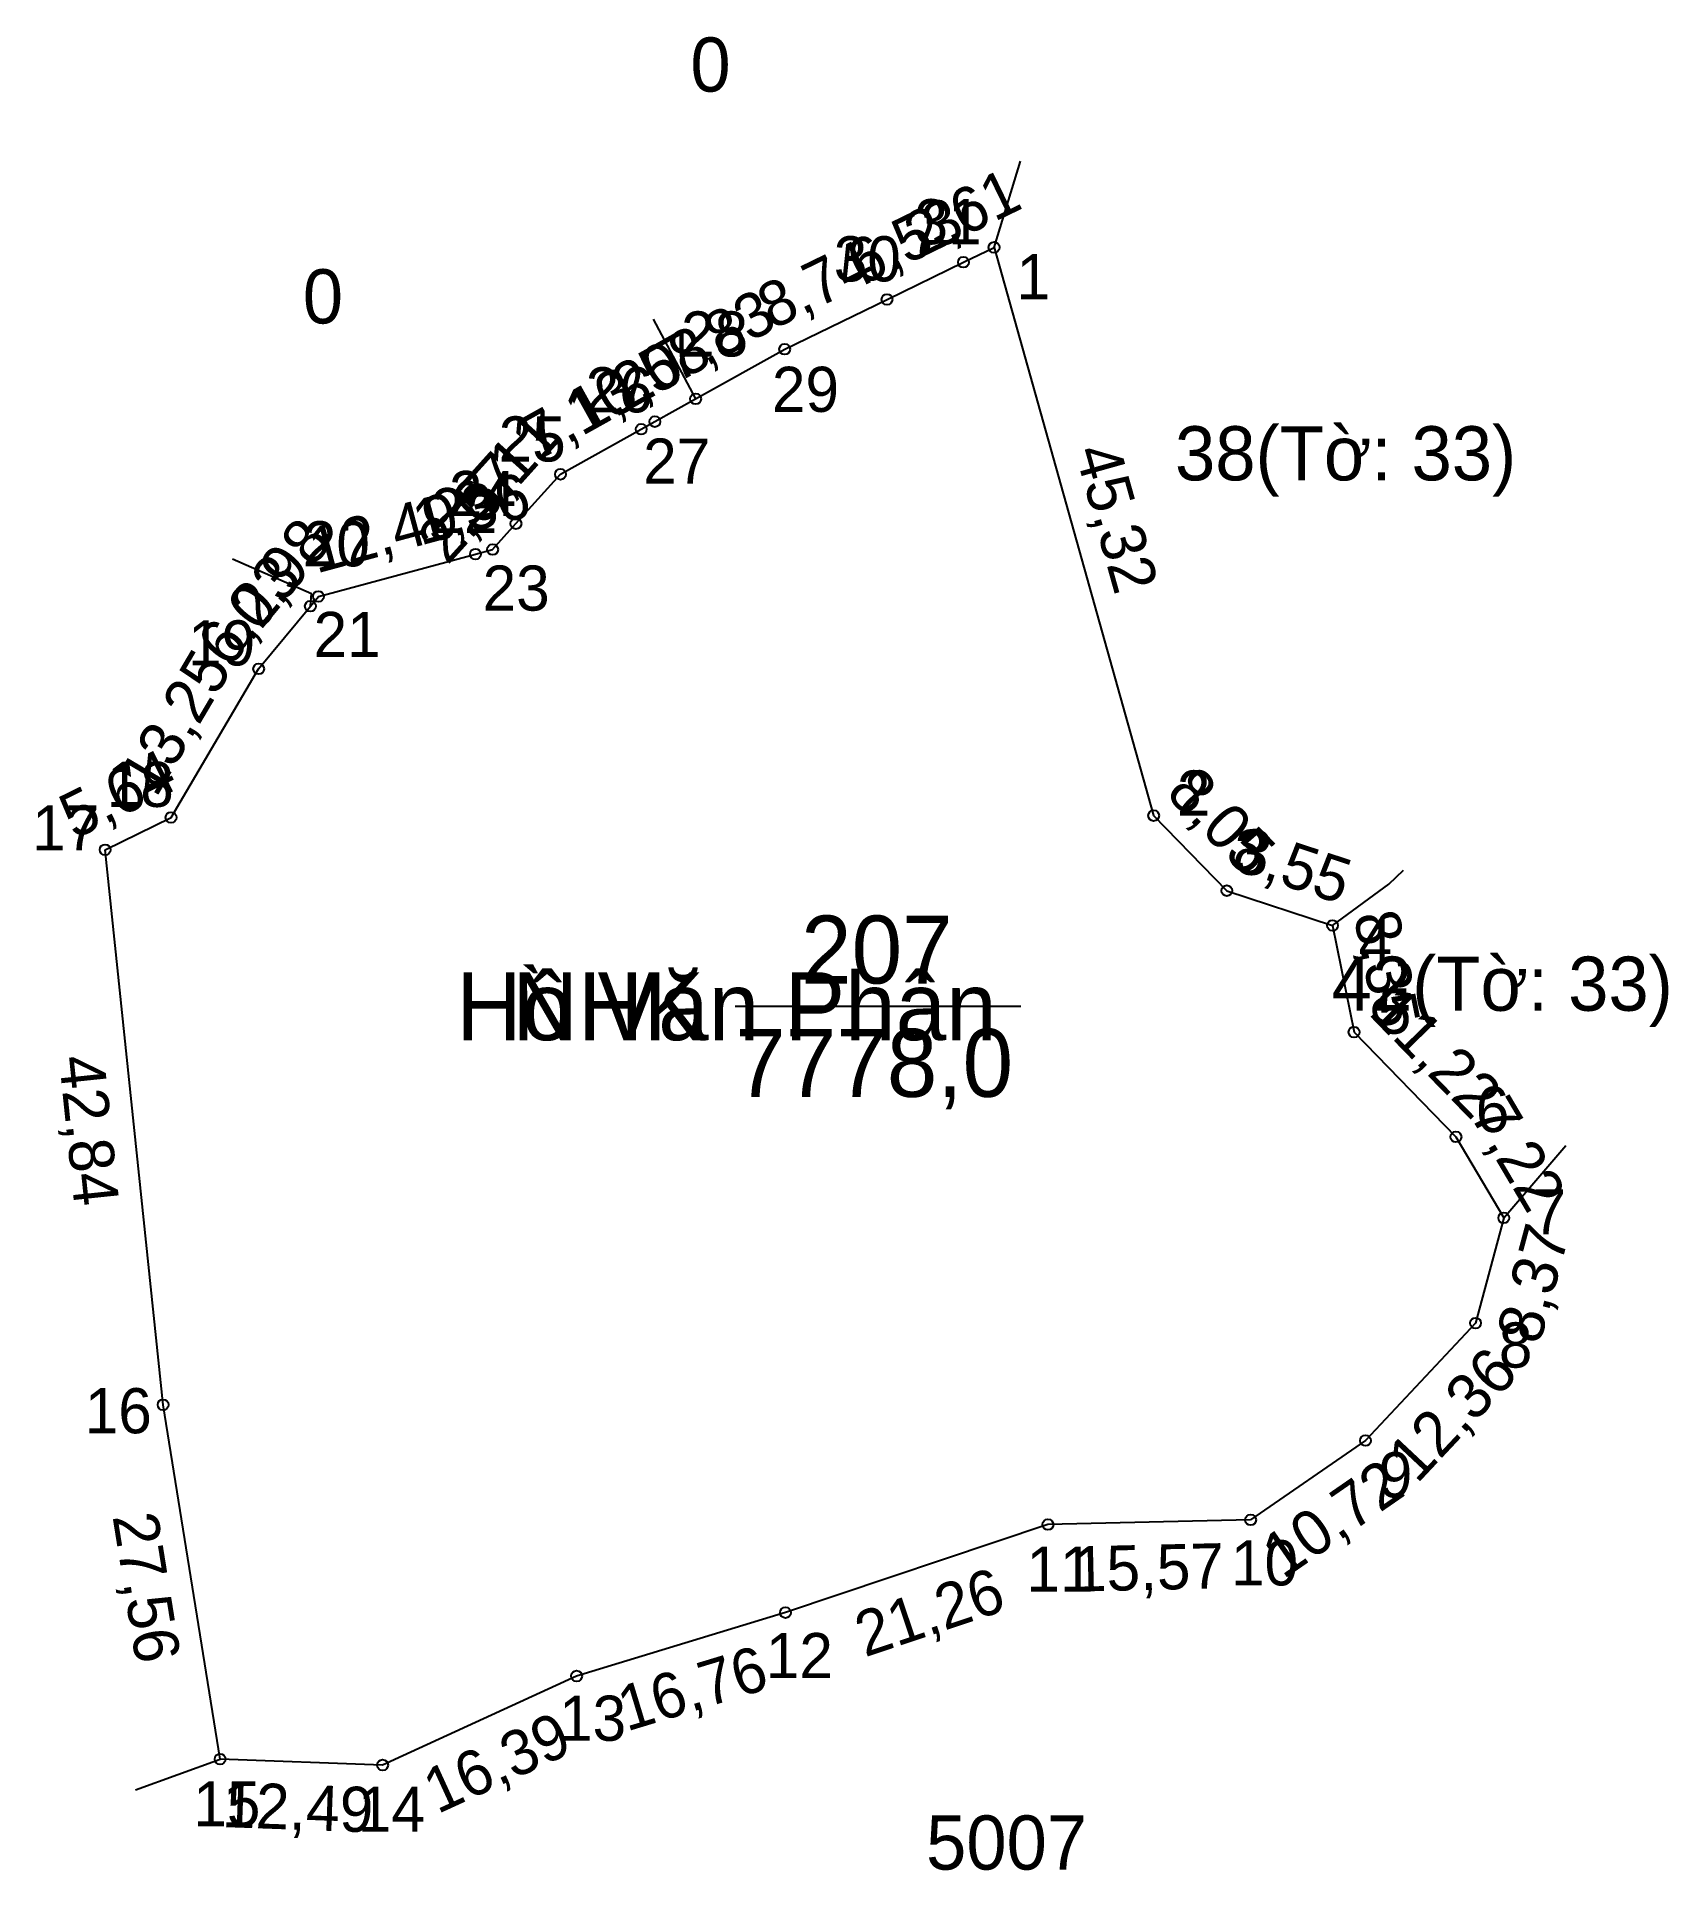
# Model space of a CAD drawing. Extents: x 548880 to 549005, y 1822995 to 1823136.
import ezdxf

# ---------------------------------------------------------------- set-up
doc = ezdxf.new("R2010")
doc.units = 0
for name, color, linetype in [('CanhThua', 7, 'Continuous'), ('ChieuDaiCanhThua', 7, 'Continuous'), ('MocDinhThua', 7, 'Continuous'), ('NhanDiaChinhThua', 7, 'Continuous'), ('NhanTuCan', 7, 'Continuous'), ('RauThua', 7, 'Continuous'), ('SoHieuDinhThua', 7, 'Continuous'), ('TenChuSuDung', 7, 'Continuous')]:
    doc.layers.add(name, color=color, linetype=linetype)

msp = doc.modelspace()

# ---------------------------------------------------------------- linework, layer by layer
at = {"layer": 'CanhThua'}
for p, q in [((548950.95, 1823118.4), (548953.3, 1823119.54)), ((548953.3, 1823119.54), (548965.56, 1823075.91)), ((548945.08, 1823115.54), (548950.95, 1823118.4)), ((548937.22, 1823111.72), (548945.08, 1823115.54)), ((548930.38, 1823107.91), (548937.22, 1823111.72)), ((548927.25, 1823106.16), (548930.38, 1823107.91)), ((548926.2, 1823105.58), (548927.25, 1823106.16)), ((548920, 1823102.12), (548926.2, 1823105.58)), ((548916.58, 1823098.33), (548920, 1823102.12)), ((548914.79, 1823096.34), (548916.58, 1823098.33)), ((548901.41, 1823092.74), (548913.47, 1823095.99)), ((548913.47, 1823095.99), (548914.79, 1823096.34)), ((548896.82, 1823087.18), (548900.79, 1823091.99)), ((548900.79, 1823091.99), (548901.41, 1823092.74)), ((548890.09, 1823075.77), (548896.82, 1823087.18)), ((548885.03, 1823073.29), (548890.09, 1823075.77)), ((548965.56, 1823075.91), (548971.18, 1823070.15)), ((548889.48, 1823030.68), (548885.03, 1823073.29)), ((548971.18, 1823070.15), (548979.3, 1823067.48)), ((548979.3, 1823067.48), (548980.95, 1823059.29)), ((548980.95, 1823059.29), (548988.78, 1823051.25)), ((548988.78, 1823051.25), (548992.45, 1823045.03)), ((548992.45, 1823045.03), (548990.28, 1823036.95)), ((548990.28, 1823036.95), (548981.83, 1823027.93)), ((548893.86, 1823003.47), (548889.48, 1823030.68)), ((548981.83, 1823027.93), (548973.01, 1823021.84)), ((548957.44, 1823021.48), (548937.28, 1823014.72)), ((548973.01, 1823021.84), (548957.44, 1823021.48)), ((548937.28, 1823014.72), (548921.24, 1823009.85)), ((548921.24, 1823009.85), (548906.34, 1823003.02)), ((548906.34, 1823003.02), (548893.86, 1823003.47))]:
    msp.add_line(p, q, dxfattribs=at)
at = {"layer": 'MocDinhThua'}
for centre in [(548953.3, 1823119.54), (548950.95, 1823118.4), (548945.08, 1823115.54), (548937.22, 1823111.72), (548930.38, 1823107.91), (548926.2, 1823105.58), (548927.25, 1823106.16), (548920, 1823102.12), (548916.58, 1823098.33), (548913.47, 1823095.99), (548914.79, 1823096.34), (548901.41, 1823092.74), (548900.79, 1823091.99), (548896.82, 1823087.18), (548890.09, 1823075.77), (548965.56, 1823075.91), (548885.03, 1823073.29), (548971.18, 1823070.15), (548979.3, 1823067.48), (548980.95, 1823059.29), (548988.78, 1823051.25), (548992.45, 1823045.03), (548990.28, 1823036.95), (548889.48, 1823030.68), (548981.83, 1823027.93), (548957.44, 1823021.48), (548973.01, 1823021.84), (548937.28, 1823014.72), (548921.24, 1823009.85), (548893.86, 1823003.47), (548906.34, 1823003.02)]:
    msp.add_circle(centre, 0.416, dxfattribs=at)
at = {"layer": 'NhanDiaChinhThua'}
msp.add_line((548933.42, 1823061.28), (548955.36, 1823061.28), dxfattribs=at)
at = {"layer": 'RauThua'}
for p, q in [((548953.3, 1823119.54), (548955.34, 1823126.15)), ((548927.12, 1823114.03), (548930.38, 1823107.91)), ((548894.81, 1823095.63), (548900.89, 1823092.97)), ((548900.79, 1823091.99), (548900.89, 1823092.97)), ((548979.3, 1823067.48), (548983.61, 1823070.65)), ((548983.61, 1823070.65), (548984.75, 1823071.73)), ((548992.45, 1823045.03), (548997.22, 1823050.58)), ((548992.45, 1823045.03), (548997.22, 1823050.58)), ((548887.35, 1823001.11), (548893.86, 1823003.47))]:
    msp.add_line(p, q, dxfattribs=at)

# ---------------------------------------------------------------- texts
at = {"layer": 'ChieuDaiCanhThua'}
for s, rotation, p in [('2,61', 25.9364, (548947.53, 1823118.66)), ('6,53', 25.937, (548943.12, 1823116.52)), ('8,74', 25.9321, (548936.26, 1823113.18)), ('7,83', 29.137, (548928.94, 1823109.09)), ('3,58', 29.1462, (548923.95, 1823106.3)), ('1,20', 29.1384, (548921.87, 1823105.15)), ('7,10', 29.1385, (548918.25, 1823103.13)), ('5,11', 47.9761, (548914.15, 1823098.22)), ('2,67', 47.9555, (548911.32, 1823095.08)), ('45,32', 285.6953, (548959.49, 1823103.9)), ('1,36', 15.0669, (548909.24, 1823096.64)), ('12,49', 15.0584, (548901.25, 1823094.49)), ('0,98', 50.4423, (548896.83, 1823089.92)), ('6,23', 50.4616, (548894.54, 1823087.14)), ('13,25', 59.4665, (548888.94, 1823077.22)), ('5,64', 26.1103, (548882.67, 1823074.06)), ('8,05', 314.2952, (548966.39, 1823077.54)), ('8,55', 341.7982, (548971.4, 1823071.9)), ('8,35', 281.3906, (548980.91, 1823068.25)), ('11,22', 314.2419, (548981.97, 1823060.72)), ('42,84', 275.9621, (548881.47, 1823057.35)), ('7,22', 300.542, (548989.78, 1823052.97)), ('8,37', 74.9671, (548995.19, 1823035.2)), ('12,36', 46.8687, (548985.78, 1823024.55)), ('10,72', 34.6242, (548975.5, 1823017.24)), ('27,56', 279.1445, (548885.59, 1823022.12)), ('15,57', 1.3245, (548959.4, 1823016.33)), ('21,26', 18.5372, (548943.38, 1823011.28)), ('16,76', 16.8891, (548925.08, 1823005.58)), ('16,39', 24.6262, (548910.55, 1822999.23)), ('12,49', 357.9349, (548893.97, 1822998.26))]:
    msp.add_text(s, height=3.465, rotation=rotation, dxfattribs=at).set_placement(p)
at = {"layer": 'NhanDiaChinhThua'}
for s, p in [('207', (548938.48, 1823063.02)), ('NHK', (548916.3, 1823058.67)), ('7778,0', (548933.42, 1823054.32))]:
    msp.add_text(s, height=5.219, dxfattribs=at).set_placement(p)
at = {"layer": 'NhanTuCan'}
for s, height, p in [('0', 4.16, (548929.98, 1823131.5)), ('0', 4.16, (548900.21, 1823113.7)), ('38(Tờ: 33)', 4.158, (548967.2, 1823101.65)), ('42(Tờ: 33)', 4.158, (548979.23, 1823060.93)), ('5007', 4.158, (548948.08, 1822994.99))]:
    msp.add_text(s, height=height, dxfattribs=at).set_placement(p)
at = {"layer": 'SoHieuDinhThua'}
for s, height, p in [('31', 3.465, (548947.19, 1823119.78)), ('30', 3.465, (548940.99, 1823116.93)), ('1', 3.47, (548955.03, 1823115.55)), ('28', 3.465, (548929.26, 1823111.16)), ('26', 3.465, (548921.93, 1823106.87)), ('29', 3.465, (548936.24, 1823106.91)), ('25', 3.465, (548915.25, 1823103.1)), ('27', 3.465, (548926.35, 1823101.4)), ('24', 3.465, (548911.43, 1823098.91)), ('22', 3.465, (548910.01, 1823097.6)), ('20', 3.465, (548900.21, 1823095.05)), ('23', 3.465, (548914.02, 1823091.65)), ('19', 3.465, (548891.4, 1823087.44)), ('21', 3.465, (548901.04, 1823088.09)), ('18', 3.465, (548885.15, 1823076.58)), ('2', 3.47, (548967.34, 1823075.91)), ('17', 3.465, (548879.42, 1823073.24)), ('3', 3.47, (548971.78, 1823071.36)), ('4', 3.47, (548981.3, 1823064.5)), ('5', 3.47, (548982.77, 1823059.17)), ('6', 3.47, (548990.3, 1823051.62)), ('7', 3.47, (548994.65, 1823043.76)), ('8', 3.47, (548992.07, 1823033.53)), ('16', 3.465, (548883.46, 1823028.49)), ('9', 3.47, (548982.85, 1823023.57)), ('10', 3.465, (548971.5, 1823016.81)), ('11', 3.465, (548955.79, 1823016.33)), ('12', 3.465, (548935.77, 1823009.69)), ('13', 3.465, (548919.89, 1823004.88)), ('15', 3.465, (548891.8, 1822998.31)), ('14', 3.465, (548904.44, 1822997.89))]:
    msp.add_text(s, height=height, dxfattribs=at).set_placement(p)
at = {"layer": 'TenChuSuDung'}
msp.add_text('Hồ Văn Phân', height=5.2189, dxfattribs=at).set_placement((548911.99, 1823058.67))

doc.saveas('drawing.dxf')
